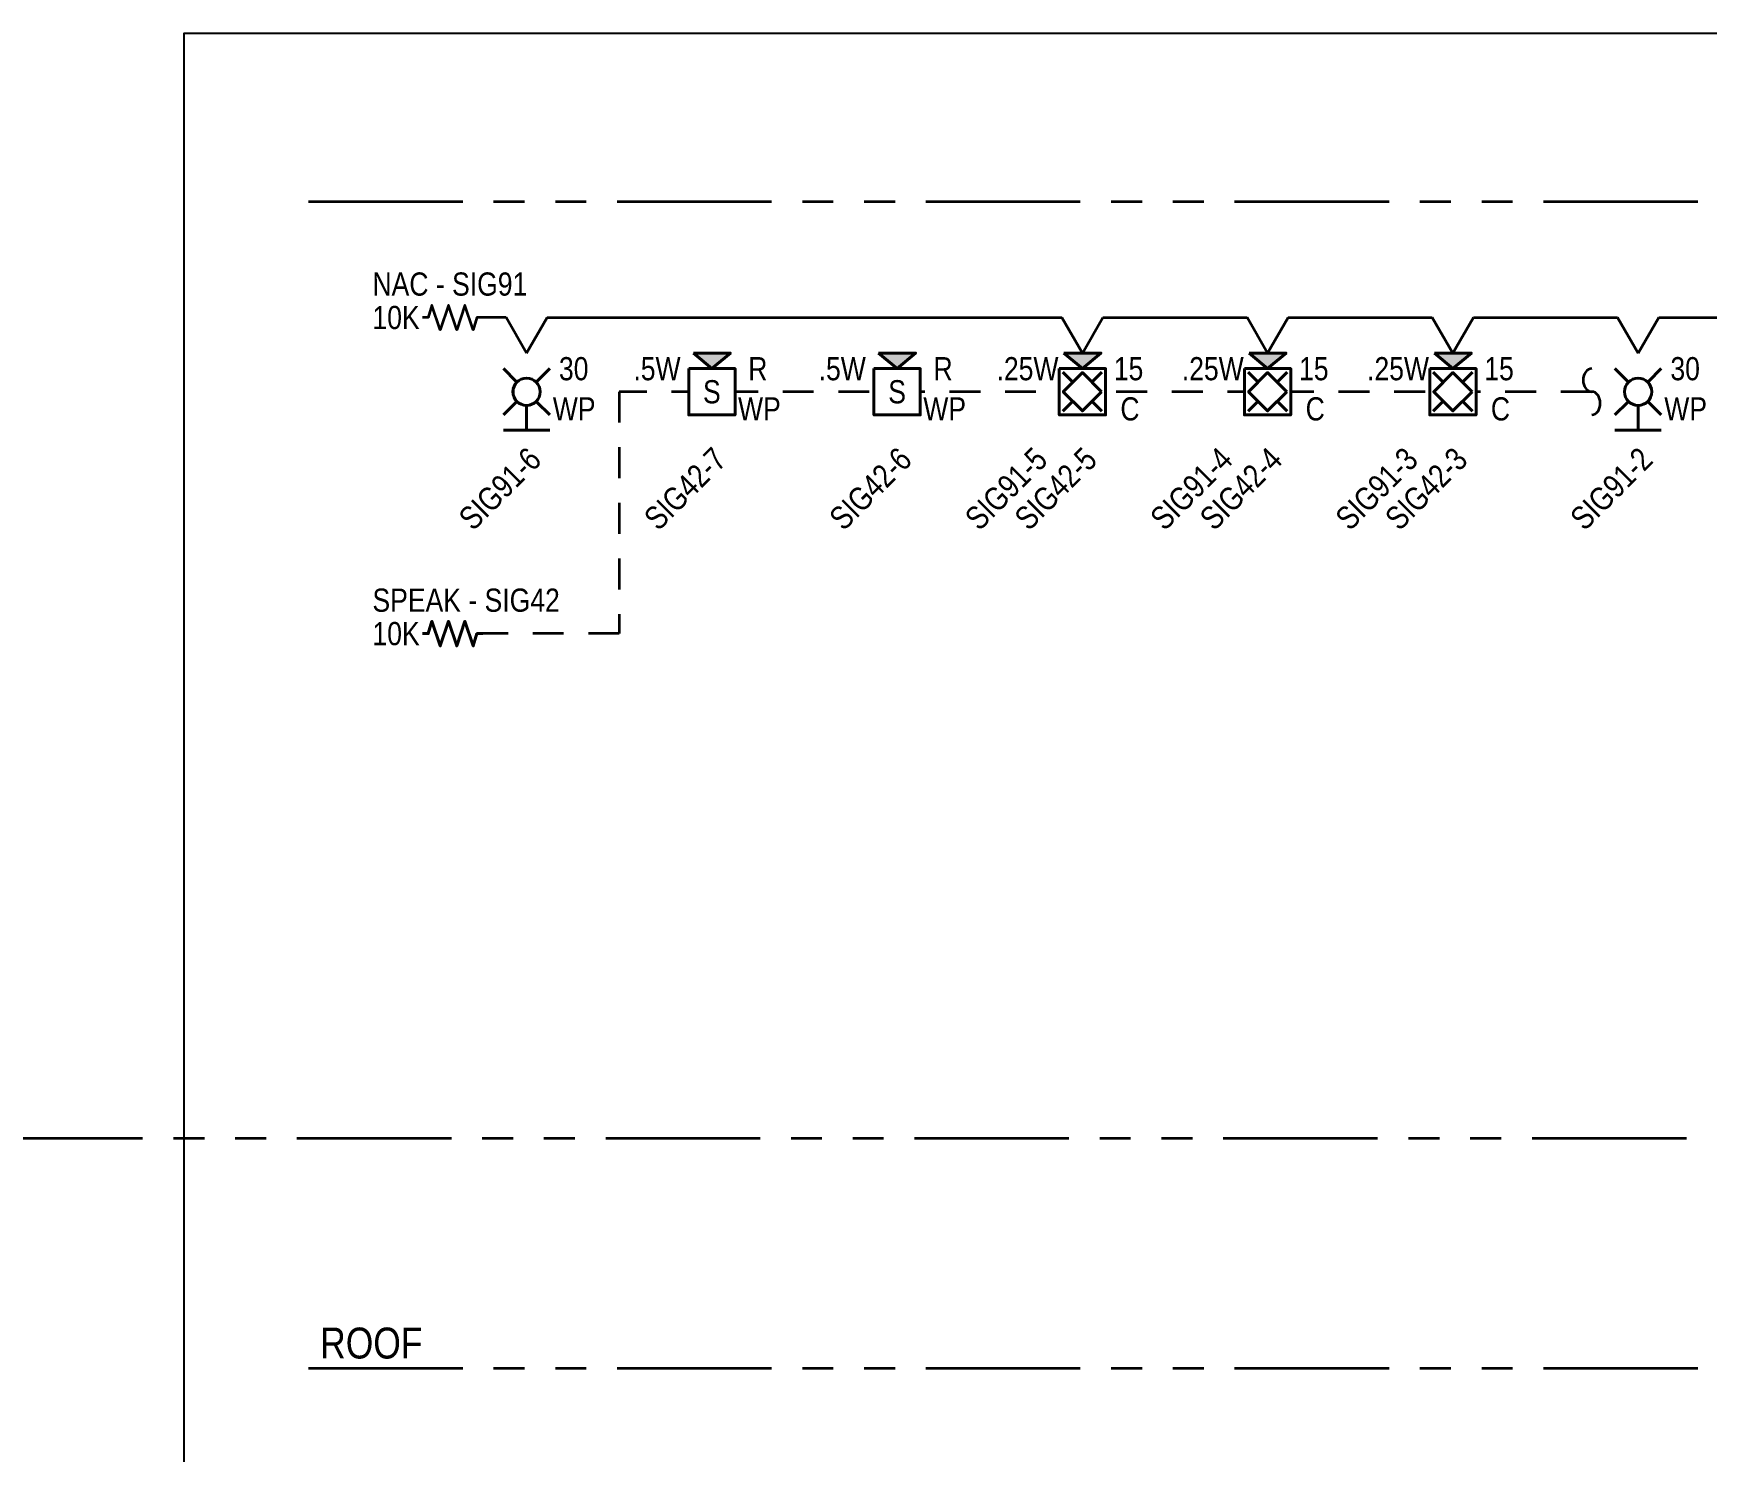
# Model space of a CAD drawing. Header units: inches. Extents: x 84 to 207, y -12 to 77.
# Drawn here: x 117.9 to 124.67, y 44.73 to 50.47 of the extents above; entities that cross this region are included whole.
import ezdxf
from ezdxf.enums import TextEntityAlignment as Align

# ---------------------------------------------------------------- set-up
doc = ezdxf.new("R2010")
doc.units = ezdxf.units.IN
doc.header["$MEASUREMENT"] = 0
doc.set_wipeout_variables(frame=1)
doc.linetypes.add('HIDDEN2', pattern=[0.1875, 0.125, -0.0625])
doc.linetypes.add('PHANTOM2', pattern=[1.25, 0.625, -0.125, 0.125, -0.125, 0.125, -0.125])
for name, color, linetype, lineweight in [('F-ALRM-INDC', 83, 'Continuous', 40), ('F-ALRM-WIRE', 6, 'Continuous', 35), ('F-ALRM-WIRE-DTCT', 151, 'Continuous', 35), ('F-ALRM-WIRE-INDC', 3, 'Continuous', 35), ('F-ALRM-WIRE-SPKR', 221, 'HIDDEN2', 35), ('F-ANNO-DTCT-NOTE', 140, 'Continuous', 25), ('F-ANNO-INDC', 3, 'Continuous', 25), ('F-ANNO-INDC-ADDR', 91, 'Continuous', 25), ('F-ANNO-INDC-CAND', 120, 'Continuous', 25), ('F-ANNO-INDC-DESC', 111, 'Continuous', 25), ('F-ANNO-INDC-NOTE', 110, 'Continuous', 25), ('F-ANNO-SPKR-ADDR', 210, 'Continuous', 25), ('F-ANNO-SPKR-WATT', 220, 'Continuous', 25), ('F-ANNO-TEXT', 7, 'Continuous', 25), ('F-ANNO-WIPE', 7, 'Continuous', 0)]:
    doc.layers.add(name, color=color, linetype=linetype, lineweight=lineweight)
doc.styles.add('Body', font='', dxfattribs={"height": 0.09375})
doc.styles.get("Standard").update_dxf_attribs({"font": 'arial.ttf'})
doc.styles.get('Body').set_extended_font_data('Arial Narrow')

# ---------------------------------------------------------------- blocks, each defined once
blk = doc.blocks.new('*U35')
at = {"color": 0, "linetype": 'ByBlock', "lineweight": -2, "ltscale": 0.5}
blk.add_line((0.0937, 0), (-0.0938, 0), dxfattribs=at)
at = {"color": 0, "linetype": 'ByBlock', "lineweight": -2, "style": 'Body', "flags": 9}
for tag, height, p in [('CONNFROM_NAC', 0.00937, (0, -0.0348)), ('WIREDROP', 0.00938, (0, -0.0461)), ('ELEVATION', 0.00937, (0, -0.0222))]:
    blk.add_attdef(tag, text='', height=height, dxfattribs=at).set_placement(p, align=Align.MIDDLE_CENTER)
at = {"style": 'Body', "flags": 9}
blk.add_attdef('PID', text='', height=0.00937, dxfattribs=at).set_placement((0, -0.01), align=Align.MIDDLE_CENTER)
at = {"layer": 'F-ANNO-INDC', "style": 'Body', "flags": 8}
for tag, p in [('WG', (-0.2221, 0.2495)), ('WP', (0.1927, 0.087))]:
    blk.add_attdef(tag, text='', height=0.0938, dxfattribs=at).set_placement(p, align=Align.MIDDLE_CENTER)
at = {"layer": 'F-ANNO-INDC-ADDR', "style": 'Body', "flags": 8}
blk.add_attdef('NACTAG', text='', height=0.0938, rotation=45, dxfattribs=at).set_placement((0, -0.0614), align=Align.TOP_RIGHT)
at = {"layer": 'F-ANNO-INDC-CAND', "style": 'Body', "flags": 8}
blk.add_attdef('CD', text='', height=0.0938, dxfattribs=at).set_placement((0.1907, 0.2495), align=Align.MIDDLE_CENTER)
at = {"layer": 'F-ANNO-INDC-DESC', "lineweight": 30, "flags": 51}
blk.add_attdef('DESCRIPTION', text='', height=0.0938, rotation=45, dxfattribs=at).set_placement((0.2007, -0.0614), align=Align.TOP_RIGHT)
at = {"layer": 'F-ANNO-INDC-NOTE', "lineweight": 30, "flags": 104}
blk.add_attdef('NOTES', text='', height=0.0938, dxfattribs=at).set_placement((-0.1927, 0.087), align=Align.MIDDLE_RIGHT)
at = {"linetype": 'ByBlock', "lineweight": -2, "ltscale": 0.5}
blk.add_wipeout([(0.039, 0.1953), (0.0251, 0.2054), (0.0086, 0.2108), (-0.0086, 0.2108), (-0.0251, 0.2054), (-0.039, 0.1953), (-0.0492, 0.1813), (-0.0545, 0.1649), (-0.0545, 0.1476), (-0.0492, 0.1312), (-0.039, 0.1172), (-0.0251, 0.1071), (-0.0086, 0.1017), (0.0086, 0.1017), (0.0251, 0.1071), (0.039, 0.1172), (0.0492, 0.1312), (0.0545, 0.1476), (0.0545, 0.1649), (0.0492, 0.1813)], dxfattribs=at).dxf.layer = 'F-ANNO-WIPE'
at = {"color": 0, "linetype": 'ByBlock', "lineweight": -2, "ltscale": 0.5}
for p, q in [((-0.0418, 0.1981), (-0.0938, 0.25)), ((0.0937, 0.25), (0.0418, 0.1981)), ((-0.0418, 0.1144), (-0.0938, 0.0625)), ((0.0937, 0.0625), (0.0418, 0.1144))]:
    blk.add_line(p, q, dxfattribs=at)
at = {"color": 0, "lineweight": -2, "ltscale": 0.5}
blk.add_line((0, 0.101), (0, 0), dxfattribs=at)
at = {"color": 0, "linetype": 'ByBlock', "lineweight": -2, "ltscale": 0.5}
blk.add_circle((0, 0.1563), 0.0552, dxfattribs=at)
at = {"color": 0, "linetype": 'ByBlock', "lineweight": -2, "style": 'Body', "flags": 9}
for tag in ['WIRE', 'RISER']:
    blk.add_attdef(tag, (0, 0.1563), '', height=0.00937, dxfattribs=at)
at = {"layer": 'F-ANNO-INDC-NOTE', "style": 'Body'}
blk.add_attdef('NOTE', text='', height=0.0938, dxfattribs=at).set_placement((-0.1927, 0.087), align=Align.MIDDLE_CENTER)
blk = doc.blocks.new('*U22')
at = {"color": 0, "linetype": 'ByBlock', "lineweight": -2, "style": 'Body', "flags": 9}
for tag, p in [('CONNFROM_SPEAK', (0, -0.1336)), ('WIREDROP', (0, -0.1449))]:
    blk.add_attdef(tag, text='', height=0.00938, dxfattribs=at).set_placement(p, align=Align.MIDDLE_CENTER)
at = {"layer": 'F-ANNO-INDC-ADDR', "style": 'Body', "flags": 8}
blk.add_attdef('NACTAG', text='', height=0.0938, rotation=45, dxfattribs=at).set_placement((-0.2007, -0.2176), align=Align.TOP_RIGHT)
at = {"layer": 'F-ANNO-INDC-DESC', "lineweight": 30, "flags": 51}
blk.add_attdef('DESCRIPTION', text='', height=0.0938, rotation=45, dxfattribs=at).set_placement((0.2007, -0.2176), align=Align.TOP_RIGHT)
at = {"layer": 'F-ANNO-INDC-NOTE', "lineweight": 30, "flags": 104}
blk.add_attdef('NOTES', text='', height=0.0938, dxfattribs=at).set_placement((-0.1927, -0.0693), align=Align.MIDDLE_RIGHT)
at = {"layer": 'F-ANNO-SPKR-ADDR', "style": 'Body', "flags": 8}
blk.add_attdef('SPEAKTAG', text='', height=0.0938, rotation=45, dxfattribs=at).set_placement((0, -0.2176), align=Align.TOP_RIGHT)
at = {"linetype": 'ByBlock', "ltscale": 0.5}
blk.add_wipeout([(-0.0938, 0.0937), (0.0937, 0.0937), (0.0937, -0.0938), (-0.0938, -0.0938)], dxfattribs=at).dxf.layer = 'F-ANNO-WIPE'
at = {"color": 0, "linetype": 'ByBlock', "lineweight": -2, "ltscale": 0.5}
for p, q in [((-0.0387, -0.0387), (-0.0793, -0.0793)), ((0.0793, -0.0793), (0.0387, -0.0387))]:
    blk.add_line(p, q, dxfattribs=at)
at = {"color": 0, "linetype": 'ByBlock', "lineweight": -2, "style": 'Body', "flags": 9}
blk.add_attdef('WIRE', (-0.0007, 0), '', height=0.00938, dxfattribs=at)
for tag, p in [('CONNFROM_NAC', (0, -0.121)), ('ELEVATION', (0, -0.1084)), ('PID', (0, -0.0962))]:
    blk.add_attdef(tag, text='', height=0.00938, dxfattribs=at).set_placement(p, align=Align.MIDDLE_CENTER)
at = {"layer": 'F-ANNO-INDC', "style": 'Body', "flags": 8}
blk.add_attdef('CEIL', text='', height=0.0938, dxfattribs=at).set_placement((0.1927, -0.0693), align=Align.MIDDLE_CENTER)
at = {"layer": 'F-ANNO-INDC-CAND', "style": 'Body', "flags": 8}
blk.add_attdef('CD', text='', height=0.0938, dxfattribs=at).set_placement((0.1871, 0.0933), align=Align.MIDDLE_CENTER)
at = {"layer": 'F-ANNO-INDC-NOTE', "style": 'Body'}
blk.add_attdef('NOTE', text='', height=0.0938, dxfattribs=at).set_placement((-0.1927, -0.0693), align=Align.MIDDLE_CENTER)
at = {"linetype": 'ByBlock'}
blk.add_wipeout([(-0.075, 0.1562), (0, 0.0937), (0.075, 0.1562)], dxfattribs=at).dxf.layer = 'F-ANNO-WIPE'
h = blk.add_hatch(color=0)
h.dxf.hatch_style = 1
h.paths.add_polyline_path([(0.075, 0.1562), (-0.075, 0.1562), (0, 0.0937)])
at = {"color": 0, "linetype": 'ByBlock', "lineweight": -2, "ltscale": 0.5}
for p, q in [((-0.0387, 0.0387), (-0.0793, 0.0793)), ((0.0793, 0.0793), (0.0387, 0.0387))]:
    blk.add_line(p, q, dxfattribs=at)
at = {"color": 0, "linetype": 'ByBlock', "lineweight": -2}
blk.add_lwpolyline([(-0.075, 0.1562), (0, 0.0937), (0.075, 0.1562)], close=True, dxfattribs=at)
at = {"color": 0, "linetype": 'ByBlock', "lineweight": -2, "ltscale": 0.5}
for points in [[(-0.0938, 0.0937), (0.0937, 0.0937), (0.0937, -0.0938), (-0.0938, -0.0938)], [(0.0774, 0), (0, 0.0774), (-0.0774, 0), (0, -0.0774)]]:
    blk.add_lwpolyline(points, close=True, dxfattribs=at)
at = {"layer": 'F-ANNO-INDC', "style": 'Body', "flags": 8}
for tag, p in [('WG', (-0.1927, 0.229)), ('WP', (0.1927, 0.229))]:
    blk.add_attdef(tag, text='', height=0.0938, dxfattribs=at).set_placement(p, align=Align.MIDDLE_CENTER)
at = {"layer": 'F-ANNO-SPKR-WATT', "linetype": 'Continuous', "style": 'Body', "flags": 8}
blk.add_attdef('WATT', text='', height=0.0938, dxfattribs=at).set_placement((-0.2221, 0.0933), align=Align.MIDDLE_CENTER)
blk = doc.blocks.new('*U36')
at = {"color": 0, "linetype": 'ByBlock', "lineweight": -2, "ltscale": 0.5}
blk.add_line((0.0937, 0), (-0.0938, 0), dxfattribs=at)
at = {"color": 0, "linetype": 'ByBlock', "lineweight": -2, "style": 'Body', "flags": 9}
for tag, height, p in [('CONNFROM_NAC', 0.00937, (0, -0.0348)), ('WIREDROP', 0.00938, (0, -0.0461)), ('ELEVATION', 0.00937, (0, -0.0222))]:
    blk.add_attdef(tag, text='', height=height, dxfattribs=at).set_placement(p, align=Align.MIDDLE_CENTER)
at = {"style": 'Body', "flags": 9}
blk.add_attdef('PID', text='', height=0.00937, dxfattribs=at).set_placement((0, -0.01), align=Align.MIDDLE_CENTER)
at = {"layer": 'F-ANNO-INDC', "style": 'Body', "flags": 8}
for tag, p in [('WG', (-0.2221, 0.2495)), ('WP', (0.1927, 0.087))]:
    blk.add_attdef(tag, text='', height=0.0938, dxfattribs=at).set_placement(p, align=Align.MIDDLE_CENTER)
at = {"layer": 'F-ANNO-INDC-ADDR', "style": 'Body', "flags": 8}
blk.add_attdef('NACTAG', text='', height=0.0938, rotation=45, dxfattribs=at).set_placement((0, -0.0614), align=Align.TOP_RIGHT)
at = {"layer": 'F-ANNO-INDC-CAND', "style": 'Body', "flags": 8}
blk.add_attdef('CD', text='', height=0.0938, dxfattribs=at).set_placement((0.1907, 0.2495), align=Align.MIDDLE_CENTER)
at = {"layer": 'F-ANNO-INDC-DESC', "lineweight": 30, "flags": 51}
blk.add_attdef('DESCRIPTION', text='', height=0.0938, rotation=45, dxfattribs=at).set_placement((0.2007, -0.0614), align=Align.TOP_RIGHT)
at = {"layer": 'F-ANNO-INDC-NOTE', "lineweight": 30, "flags": 104}
blk.add_attdef('NOTES', text='', height=0.0938, dxfattribs=at).set_placement((-0.1927, 0.087), align=Align.MIDDLE_RIGHT)
at = {"linetype": 'ByBlock', "lineweight": -2, "ltscale": 0.5}
blk.add_wipeout([(0.039, 0.1953), (0.0251, 0.2054), (0.0086, 0.2108), (-0.0086, 0.2108), (-0.0251, 0.2054), (-0.039, 0.1953), (-0.0492, 0.1813), (-0.0545, 0.1649), (-0.0545, 0.1476), (-0.0492, 0.1312), (-0.039, 0.1172), (-0.0251, 0.1071), (-0.0086, 0.1017), (0.0086, 0.1017), (0.0251, 0.1071), (0.039, 0.1172), (0.0492, 0.1312), (0.0545, 0.1476), (0.0545, 0.1649), (0.0492, 0.1813)], dxfattribs=at).dxf.layer = 'F-ANNO-WIPE'
at = {"color": 0, "linetype": 'ByBlock', "lineweight": -2, "ltscale": 0.5}
for p, q in [((-0.0418, 0.1981), (-0.0938, 0.25)), ((0.0937, 0.25), (0.0418, 0.1981)), ((-0.0418, 0.1144), (-0.0938, 0.0625)), ((0.0937, 0.0625), (0.0418, 0.1144))]:
    blk.add_line(p, q, dxfattribs=at)
at = {"color": 0, "lineweight": -2, "ltscale": 0.5}
blk.add_line((0, 0.101), (0, 0), dxfattribs=at)
at = {"color": 0, "linetype": 'ByBlock', "lineweight": -2, "ltscale": 0.5}
blk.add_circle((0, 0.1563), 0.0552, dxfattribs=at)
at = {"color": 0, "linetype": 'ByBlock', "lineweight": -2, "style": 'Body', "flags": 9}
for tag in ['WIRE', 'RISER']:
    blk.add_attdef(tag, (0, 0.1563), '', height=0.00937, dxfattribs=at)
at = {"layer": 'F-ANNO-INDC-NOTE', "style": 'Body'}
blk.add_attdef('NOTE', text='', height=0.0938, dxfattribs=at).set_placement((-0.1927, 0.087), align=Align.MIDDLE_CENTER)
blk = doc.blocks.new('*U48')
at = {"color": 0, "linetype": 'ByBlock', "lineweight": -2, "style": 'Body', "flags": 9}
for tag, height, p in [('CONNFROM_SPEAK', 0.00937, (0, -0.0474)), ('WIREDROP', 0.00938, (0, -0.0587))]:
    blk.add_attdef(tag, text='', height=height, dxfattribs=at).set_placement(p, align=Align.MIDDLE_CENTER)
at = {"layer": 'F-ANNO-INDC-ADDR', "style": 'Body', "flags": 8}
blk.add_attdef('NACTAG', text='', height=0.0938, rotation=45, dxfattribs=at).set_placement((-0.2007, -0.1239), align=Align.TOP_RIGHT)
at = {"layer": 'F-ANNO-INDC-DESC', "lineweight": 30, "flags": 51}
blk.add_attdef('DESCRIPTION', text='', height=0.0938, rotation=45, dxfattribs=at).set_placement((0.2007, -0.1239), align=Align.TOP_RIGHT)
at = {"layer": 'F-ANNO-INDC-NOTE', "lineweight": 30, "flags": 104}
blk.add_attdef('NOTES', text='', height=0.0938, dxfattribs=at).set_placement((-0.1927, 0.0245), align=Align.MIDDLE_RIGHT)
at = {"layer": 'F-ANNO-SPKR-ADDR', "style": 'Body', "flags": 8}
blk.add_attdef('SPEAKTAG', text='', height=0.0938, rotation=45, dxfattribs=at).set_placement((0, -0.1239), align=Align.TOP_RIGHT)
at = {"linetype": 'ByBlock', "ltscale": 0.5}
blk.add_wipeout([(-0.0938, 0.1875), (0.0937, 0.1875), (0.0937, 0), (-0.0938, 0)], dxfattribs=at).dxf.layer = 'F-ANNO-WIPE'
at = {"color": 0, "linetype": 'ByBlock', "lineweight": 20, "style": 'Body'}
blk.add_text('S', height=0.0938, dxfattribs=at).set_placement((0, 0.0937), align=Align.MIDDLE_CENTER)
at = {"color": 0, "linetype": 'ByBlock', "lineweight": -2, "style": 'Body', "flags": 11}
for tag in ['WIRE', 'RISER']:
    blk.add_attdef(tag, (0, 0.0937), '', height=0.00937, dxfattribs=at)
at = {"color": 0, "linetype": 'ByBlock', "lineweight": -2, "style": 'Body', "flags": 9}
for tag, p in [('CONNFROM_NAC', (0, -0.0348)), ('ELEVATION', (0, -0.0222))]:
    blk.add_attdef(tag, text='', height=0.00937, dxfattribs=at).set_placement(p, align=Align.MIDDLE_CENTER)
at = {"style": 'Body', "flags": 9}
blk.add_attdef('PID', text='', height=0.00937, dxfattribs=at).set_placement((0, -0.01), align=Align.MIDDLE_CENTER)
at = {"layer": 'F-ANNO-INDC', "style": 'Body', "flags": 8}
blk.add_attdef('WP', text='', height=0.0938, dxfattribs=at).set_placement((0.1927, 0.0245), align=Align.MIDDLE_CENTER)
at = {"layer": 'F-ANNO-INDC-NOTE', "style": 'Body'}
blk.add_attdef('NOTE', text='', height=0.0938, dxfattribs=at).set_placement((-0.1927, 0.0245), align=Align.MIDDLE_CENTER)
at = {"linetype": 'ByBlock'}
blk.add_wipeout([(-0.075, 0.25), (0, 0.1875), (0.075, 0.25)], dxfattribs=at).dxf.layer = 'F-ANNO-WIPE'
h = blk.add_hatch(color=0)
h.dxf.hatch_style = 1
h.paths.add_polyline_path([(0.075, 0.25), (-0.075, 0.25), (0, 0.1875)])
at = {"color": 0, "linetype": 'ByBlock', "lineweight": -2}
blk.add_lwpolyline([(-0.075, 0.25), (0, 0.1875), (0.075, 0.25)], close=True, dxfattribs=at)
at = {"color": 0, "linetype": 'ByBlock', "lineweight": -2, "ltscale": 0.5}
blk.add_lwpolyline([(-0.0938, 0.1875), (0.0937, 0.1875), (0.0937, 0), (-0.0938, 0)], close=True, dxfattribs=at)
at = {"layer": 'F-ANNO-INDC', "style": 'Body', "flags": 8}
blk.add_attdef('WG', text='', height=0.0938, dxfattribs=at).set_placement((0.1861, 0.187), align=Align.MIDDLE_CENTER)
at = {"layer": 'F-ANNO-SPKR-WATT', "style": 'Body', "flags": 8}
blk.add_attdef('WATT', text='', height=0.0938, dxfattribs=at).set_placement((-0.2221, 0.187), align=Align.MIDDLE_CENTER)
blk = doc.blocks.new('*U49')
at = {"color": 0, "linetype": 'ByBlock', "lineweight": -2, "style": 'Body', "flags": 9}
for tag, height, p in [('CONNFROM_SPEAK', 0.00937, (0, -0.0474)), ('WIREDROP', 0.00938, (0, -0.0587))]:
    blk.add_attdef(tag, text='', height=height, dxfattribs=at).set_placement(p, align=Align.MIDDLE_CENTER)
at = {"layer": 'F-ANNO-INDC-ADDR', "style": 'Body', "flags": 8}
blk.add_attdef('NACTAG', text='', height=0.0938, rotation=45, dxfattribs=at).set_placement((-0.2007, -0.1239), align=Align.TOP_RIGHT)
at = {"layer": 'F-ANNO-INDC-DESC', "lineweight": 30, "flags": 51}
blk.add_attdef('DESCRIPTION', text='', height=0.0938, rotation=45, dxfattribs=at).set_placement((0.2007, -0.1239), align=Align.TOP_RIGHT)
at = {"layer": 'F-ANNO-INDC-NOTE', "lineweight": 30, "flags": 104}
blk.add_attdef('NOTES', text='', height=0.0938, dxfattribs=at).set_placement((-0.1927, 0.0245), align=Align.MIDDLE_RIGHT)
at = {"layer": 'F-ANNO-SPKR-ADDR', "style": 'Body', "flags": 8}
blk.add_attdef('SPEAKTAG', text='', height=0.0938, rotation=45, dxfattribs=at).set_placement((0, -0.1239), align=Align.TOP_RIGHT)
at = {"linetype": 'ByBlock', "ltscale": 0.5}
blk.add_wipeout([(-0.0938, 0.1875), (0.0937, 0.1875), (0.0937, 0), (-0.0938, 0)], dxfattribs=at).dxf.layer = 'F-ANNO-WIPE'
at = {"color": 0, "linetype": 'ByBlock', "lineweight": 20, "style": 'Body'}
blk.add_text('S', height=0.0938, dxfattribs=at).set_placement((0, 0.0937), align=Align.MIDDLE_CENTER)
at = {"color": 0, "linetype": 'ByBlock', "lineweight": -2, "style": 'Body', "flags": 11}
for tag in ['WIRE', 'RISER']:
    blk.add_attdef(tag, (0, 0.0937), '', height=0.00937, dxfattribs=at)
at = {"color": 0, "linetype": 'ByBlock', "lineweight": -2, "style": 'Body', "flags": 9}
for tag, p in [('CONNFROM_NAC', (0, -0.0348)), ('ELEVATION', (0, -0.0222))]:
    blk.add_attdef(tag, text='', height=0.00937, dxfattribs=at).set_placement(p, align=Align.MIDDLE_CENTER)
at = {"style": 'Body', "flags": 9}
blk.add_attdef('PID', text='', height=0.00937, dxfattribs=at).set_placement((0, -0.01), align=Align.MIDDLE_CENTER)
at = {"layer": 'F-ANNO-INDC', "style": 'Body', "flags": 8}
blk.add_attdef('WP', text='', height=0.0938, dxfattribs=at).set_placement((0.1927, 0.0245), align=Align.MIDDLE_CENTER)
at = {"layer": 'F-ANNO-INDC-NOTE', "style": 'Body'}
blk.add_attdef('NOTE', text='', height=0.0938, dxfattribs=at).set_placement((-0.1927, 0.0245), align=Align.MIDDLE_CENTER)
at = {"linetype": 'ByBlock'}
blk.add_wipeout([(-0.075, 0.25), (0, 0.1875), (0.075, 0.25)], dxfattribs=at).dxf.layer = 'F-ANNO-WIPE'
h = blk.add_hatch(color=0)
h.dxf.hatch_style = 1
h.paths.add_polyline_path([(0.075, 0.25), (-0.075, 0.25), (0, 0.1875)])
at = {"color": 0, "linetype": 'ByBlock', "lineweight": -2}
blk.add_lwpolyline([(-0.075, 0.25), (0, 0.1875), (0.075, 0.25)], close=True, dxfattribs=at)
at = {"color": 0, "linetype": 'ByBlock', "lineweight": -2, "ltscale": 0.5}
blk.add_lwpolyline([(-0.0938, 0.1875), (0.0937, 0.1875), (0.0937, 0), (-0.0938, 0)], close=True, dxfattribs=at)
at = {"layer": 'F-ANNO-INDC', "style": 'Body', "flags": 8}
blk.add_attdef('WG', text='', height=0.0938, dxfattribs=at).set_placement((0.1861, 0.187), align=Align.MIDDLE_CENTER)
at = {"layer": 'F-ANNO-SPKR-WATT', "style": 'Body', "flags": 8}
blk.add_attdef('WATT', text='', height=0.0938, dxfattribs=at).set_placement((-0.2221, 0.187), align=Align.MIDDLE_CENTER)
blk = doc.blocks.new('*U64')
at = {"color": 0, "linetype": 'ByBlock', "lineweight": -2}
for points in [[(0, 0.1557), (-0.0833, 0.3)], [(0, 0.1557), (0.0833, 0.3)], [(0.0833, 0.3), (0.6667, 0.3)]]:
    blk.add_lwpolyline(points, dxfattribs=at)
blk = doc.blocks.new('*U73')
at = {"color": 0, "linetype": 'ByBlock', "lineweight": -2}
for points in [[(0, 0.1557), (-0.0833, 0.3)], [(0, 0.1557), (0.0833, 0.3)], [(0.0833, 0.3), (1.4167, 0.3)]]:
    blk.add_lwpolyline(points, dxfattribs=at)
blk = doc.blocks.new('*U82')
at = {"color": 0}
for centre, major_axis in [((-0.046875, 0), (-0.046875, 0)), ((0.046875, 0), (0.046875, 0))]:
    blk.add_ellipse(centre, major_axis=major_axis, ratio=0.7409255, start_param=0, end_param=3.14159265, dxfattribs=at)
blk = doc.blocks.new('*U125')
at = {"color": 0, "linetype": 'ByBlock', "lineweight": -2}
for points in [[(0, 0.1557), (-0.0833, 0.3)], [(0, 0.1557), (0.0833, 0.3)], [(0.0833, 0.3), (2.1667, 0.3)]]:
    blk.add_lwpolyline(points, dxfattribs=at)
blk = doc.blocks.new('*U121')
at = {"color": 0, "linetype": 'ByBlock', "lineweight": -2}
blk.add_lwpolyline([(0, 0), (-0.0242, 0), (-0.0389, -0.0502), (-0.0724, 0.0502), (-0.1059, -0.0502), (-0.1393, 0.0502), (-0.1728, -0.0502), (-0.2063, 0.0502), (-0.2212, 0), (-0.244, 0)], dxfattribs=at)
at = {"layer": 'F-ANNO-DTCT-NOTE', "lineweight": -3, "style": 'Body'}
blk.add_text('10K', height=0.09375, dxfattribs=at).set_placement((-0.4469, 0), align=Align.MIDDLE_LEFT)
blk.add_attdef('CIRCUIT', text='', height=0.0938, dxfattribs=at).set_placement((-0.4469, 0.1353), align=Align.MIDDLE_LEFT)

msp = doc.modelspace()

# ---------------------------------------------------------------- linework, layer by layer
at = {"layer": 'F-ALRM-WIRE-DTCT', "color": 251, "linetype": 'PHANTOM2', "true_color": 0x636466}
for p, q in [((119.0119, 49.7933), (147.5653, 49.7933)), ((100.2158, 46.0026), (128.7691, 46.0026)), ((119.0119, 45.072), (147.5653, 45.072))]:
    msp.add_line(p, q, dxfattribs=at)
at = {"layer": 'F-ALRM-WIRE-INDC'}
msp.add_line((119.8121, 49.3245), (119.7183, 49.3245), dxfattribs=at)
at = {"layer": 'F-ALRM-WIRE-SPKR'}
msp.add_line((120.2704, 49.0239), (120.2704, 48.045), dxfattribs=at)
for points in [[(119.9506, 49.0239), (119.8402, 49.0239)], [(124.2075, 49.0239), (120.2704, 49.0239)], [(124.4502, 49.0239), (124.3398, 49.0239)], [(120.2704, 48.045), (119.7183, 48.045)]]:
    msp.add_lwpolyline(points, dxfattribs=at)

# ---------------------------------------------------------------- block references
at = {"layer": 'F-ALRM-INDC'}
msp.add_blockref('*U121', (119.7183, 48.045), dxfattribs=at).add_auto_attribs({'CIRCUIT': 'SPEAK - SIG42'})
at = {"layer": 'F-ALRM-WIRE-INDC'}
msp.add_blockref('*U121', (119.7183, 49.3245), dxfattribs=at).add_auto_attribs({'CIRCUIT': 'NAC - SIG91'})

# ---------------------------------------------------------------- texts
at = {"layer": 'F-ANNO-TEXT', "insert": (119.06, 45.1091), "char_height": 0.125, "width": 0.859512, "attachment_point": 7, "style": 'Body'}
msp.add_mtext('ROOF', dxfattribs=at)

# ---------------------------------------------------------------- next in the draw order: block references
at = {"layer": 'F-ALRM-INDC'}
ref = msp.add_blockref('*U49', (120.6454, 48.9302), dxfattribs=at)
ref.add_attrib('WG', 'R', dxfattribs={"layer": 'F-ANNO-INDC', "height": 0.0938, "style": 'Body'}).set_placement((120.8315, 49.1172), align=Align.MIDDLE_CENTER)
ref.add_attrib('WP', 'WP', dxfattribs={"layer": 'F-ANNO-INDC', "height": 0.09375, "style": 'Body'}).set_placement((120.838, 48.9546), align=Align.MIDDLE_CENTER)
ref.add_attrib('SPEAKTAG', 'SIG42-7', dxfattribs={"layer": 'F-ANNO-SPKR-ADDR', "height": 0.09375, "rotation": 45, "style": 'Body'}).set_placement((120.6454, 48.8063), align=Align.TOP_RIGHT)
ref.add_attrib('WATT', '.5W', dxfattribs={"layer": 'F-ANNO-SPKR-WATT', "height": 0.09375, "style": 'Body'}).set_placement((120.4233, 49.1172), align=Align.MIDDLE_CENTER)
ref = msp.add_blockref('*U22', (122.1454, 49.0239), dxfattribs=at)
ref.add_attrib('CEIL', 'C', dxfattribs={"layer": 'F-ANNO-INDC', "height": 0.0938, "style": 'Body'}).set_placement((122.338, 48.9546), align=Align.MIDDLE_CENTER)
ref.add_attrib('NACTAG', 'SIG91-5', dxfattribs={"layer": 'F-ANNO-INDC-ADDR', "height": 0.09375, "rotation": 45, "style": 'Body'}).set_placement((121.9447, 48.8063), align=Align.TOP_RIGHT)
ref.add_attrib('CD', '15', dxfattribs={"layer": 'F-ANNO-INDC-CAND', "height": 0.09375, "style": 'Body'}).set_placement((122.3324, 49.1172), align=Align.MIDDLE_CENTER)
ref.add_attrib('SPEAKTAG', 'SIG42-5', dxfattribs={"layer": 'F-ANNO-SPKR-ADDR', "height": 0.09375, "rotation": 45, "style": 'Body'}).set_placement((122.1454, 48.8063), align=Align.TOP_RIGHT)
ref.add_attrib('WATT', '.25W', dxfattribs={"layer": 'F-ANNO-SPKR-WATT', "linetype": 'Continuous', "height": 0.09375, "style": 'Body'}).set_placement((121.9233, 49.1172), align=Align.MIDDLE_CENTER)
ref = msp.add_blockref('*U22', (122.8954, 49.0239), dxfattribs=at)
ref.add_attrib('CEIL', 'C', dxfattribs={"layer": 'F-ANNO-INDC', "height": 0.0938, "style": 'Body'}).set_placement((123.088, 48.9546), align=Align.MIDDLE_CENTER)
ref.add_attrib('NACTAG', 'SIG91-4', dxfattribs={"layer": 'F-ANNO-INDC-ADDR', "height": 0.09375, "rotation": 45, "style": 'Body'}).set_placement((122.6947, 48.8063), align=Align.TOP_RIGHT)
ref.add_attrib('CD', '15', dxfattribs={"layer": 'F-ANNO-INDC-CAND', "height": 0.09375, "style": 'Body'}).set_placement((123.0824, 49.1172), align=Align.MIDDLE_CENTER)
ref.add_attrib('SPEAKTAG', 'SIG42-4', dxfattribs={"layer": 'F-ANNO-SPKR-ADDR', "height": 0.09375, "rotation": 45, "style": 'Body'}).set_placement((122.8954, 48.8063), align=Align.TOP_RIGHT)
ref.add_attrib('WATT', '.25W', dxfattribs={"layer": 'F-ANNO-SPKR-WATT', "linetype": 'Continuous', "height": 0.09375, "style": 'Body'}).set_placement((122.6733, 49.1172), align=Align.MIDDLE_CENTER)
ref = msp.add_blockref('*U22', (123.6454, 49.0239), dxfattribs=at)
ref.add_attrib('CEIL', 'C', dxfattribs={"layer": 'F-ANNO-INDC', "height": 0.0938, "style": 'Body'}).set_placement((123.838, 48.9546), align=Align.MIDDLE_CENTER)
ref.add_attrib('NACTAG', 'SIG91-3', dxfattribs={"layer": 'F-ANNO-INDC-ADDR', "height": 0.09375, "rotation": 45, "style": 'Body'}).set_placement((123.4447, 48.8063), align=Align.TOP_RIGHT)
ref.add_attrib('CD', '15', dxfattribs={"layer": 'F-ANNO-INDC-CAND', "height": 0.09375, "style": 'Body'}).set_placement((123.8324, 49.1172), align=Align.MIDDLE_CENTER)
ref.add_attrib('SPEAKTAG', 'SIG42-3', dxfattribs={"layer": 'F-ANNO-SPKR-ADDR', "height": 0.09375, "rotation": 45, "style": 'Body'}).set_placement((123.6454, 48.8063), align=Align.TOP_RIGHT)
ref.add_attrib('WATT', '.25W', dxfattribs={"layer": 'F-ANNO-SPKR-WATT', "linetype": 'Continuous', "height": 0.09375, "style": 'Body'}).set_placement((123.4233, 49.1172), align=Align.MIDDLE_CENTER)
ref = msp.add_blockref('*U36', (119.8954, 48.8677), dxfattribs=at)
ref.add_attrib('CD', '30', dxfattribs={"layer": 'F-ANNO-INDC-CAND', "height": 0.09375, "style": 'Body'}).set_placement((120.0861, 49.1172), align=Align.MIDDLE_CENTER)
ref.add_attrib('WP', 'WP', dxfattribs={"layer": 'F-ANNO-INDC', "height": 0.09375, "style": 'Body'}).set_placement((120.088, 48.9546), align=Align.MIDDLE_CENTER)
ref.add_attrib('NACTAG', 'SIG91-6', dxfattribs={"layer": 'F-ANNO-INDC-ADDR', "height": 0.09375, "rotation": 45, "style": 'Body'}).set_placement((119.8954, 48.8063), align=Align.TOP_RIGHT)
ref = msp.add_blockref('*U35', (124.395, 48.8677), dxfattribs=at)
ref.add_attrib('CD', '30', dxfattribs={"layer": 'F-ANNO-INDC-CAND', "height": 0.09375, "style": 'Body'}).set_placement((124.5857, 49.1172), align=Align.MIDDLE_CENTER)
ref.add_attrib('WP', 'WP', dxfattribs={"layer": 'F-ANNO-INDC', "height": 0.09375, "style": 'Body'}).set_placement((124.5877, 48.9546), align=Align.MIDDLE_CENTER)
ref.add_attrib('NACTAG', 'SIG91-2', dxfattribs={"layer": 'F-ANNO-INDC-ADDR', "height": 0.09375, "rotation": 45, "style": 'Body'}).set_placement((124.395, 48.8063), align=Align.TOP_RIGHT)

# ---------------------------------------------------------------- next in the draw order: block references
ref = msp.add_blockref('*U48', (121.3954, 48.9302), dxfattribs=at)
ref.add_attrib('WG', 'R', dxfattribs={"layer": 'F-ANNO-INDC', "height": 0.0938, "style": 'Body'}).set_placement((121.5815, 49.1172), align=Align.MIDDLE_CENTER)
ref.add_attrib('WP', 'WP', dxfattribs={"layer": 'F-ANNO-INDC', "height": 0.09375, "style": 'Body'}).set_placement((121.588, 48.9546), align=Align.MIDDLE_CENTER)
ref.add_attrib('SPEAKTAG', 'SIG42-6', dxfattribs={"layer": 'F-ANNO-SPKR-ADDR', "height": 0.09375, "rotation": 45, "style": 'Body'}).set_placement((121.3954, 48.8063), align=Align.TOP_RIGHT)
ref.add_attrib('WATT', '.5W', dxfattribs={"layer": 'F-ANNO-SPKR-WATT', "height": 0.09375, "style": 'Body'}).set_placement((121.1733, 49.1172), align=Align.MIDDLE_CENTER)
at = {"layer": 'F-ALRM-WIRE', "rotation": 90}
msp.add_blockref('*U82', (124.2075, 49.0239), dxfattribs=at)
at = {"layer": 'F-ALRM-WIRE-INDC'}
for name, p in [('*U64', (122.1454, 49.0245)), ('*U64', (122.8954, 49.0245)), ('*U64', (123.6454, 49.0245)), ('*U73', (124.3954, 49.0245))]:
    msp.add_blockref(name, p, dxfattribs=at)

# ---------------------------------------------------------------- next in the draw order: linework, layer by layer
at = {"layer": 'Defpoints', "color": 3}
msp.add_lwpolyline([(118.5083, 23.2331), (154.2067, 23.2331), (154.2067, 50.474), (118.5083, 50.474)], close=True, dxfattribs=at)

# ---------------------------------------------------------------- next in the draw order: block references
at = {"layer": 'F-ALRM-WIRE-INDC'}
msp.add_blockref('*U125', (119.8954, 49.0245), dxfattribs=at)

doc.saveas('drawing.dxf')
